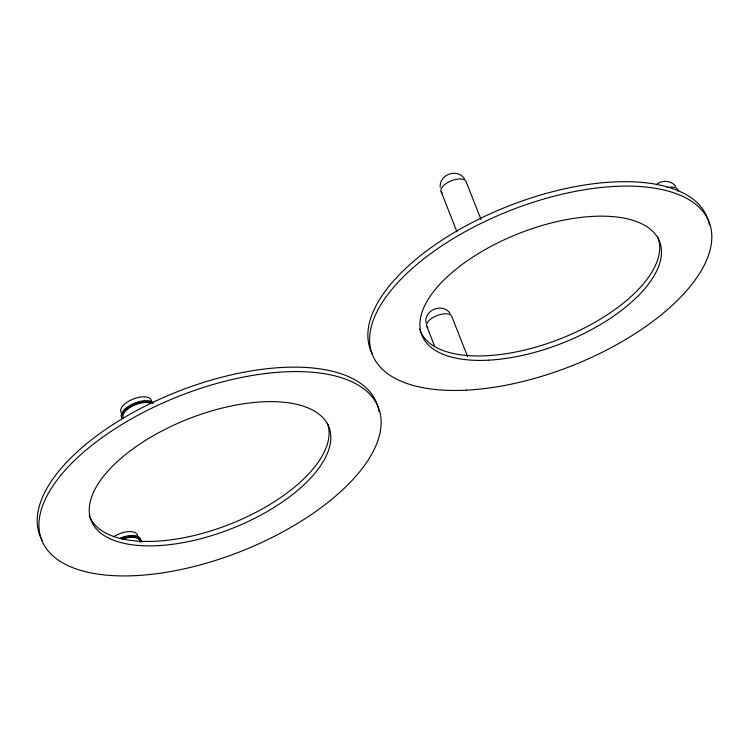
<?xml version="1.0" encoding="UTF-8"?>
<svg xmlns="http://www.w3.org/2000/svg" width="749" height="749" viewBox="0 0 749 749"><rect width="100%" height="100%" fill="white"/><g stroke="black" fill="none" stroke-linecap="round" stroke-linejoin="round"><path stroke-width="1.12" d="M440.215 187.053C439.148 174.395 457.545 167.963 464.483 178.786M656.536 184.526C662.088 179.741 671.479 180.415 675.795 186.464M450.074 313.344C442.799 302.549 423.85 309.805 426.003 322.819M481.008 219.494L466.037 181.483A13.445 6.207 -21.5 0 0 449.391 181.623A13.445 6.207 -21.5 0 0 442.247 192.924M441.142 191.632L456.974 231.816M467.554 356.477L451.731 316.275A13.445 6.207 -21.5 0 0 435.085 316.424A13.445 6.207 -21.5 0 0 427.941 327.716M426.846 326.433L434.542 345.991M657.631 236.618A127.723 58.974 -21.5 0 1 559.241 339.231A127.723 58.974 -21.5 0 1 419.534 328.989M372.45 354.127A180.93 83.542 -21.5 0 1 511.661 204.823A180.93 83.542 -21.5 0 1 709.397 224.925M667.153 187.643A13.445 6.207 -21.5 0 1 678.032 191.238M42.309 540.572A180.93 83.542 -21.5 0 1 180.986 390.295A180.93 83.542 -21.5 0 1 378.91 411.491M327.36 423.119A127.723 58.974 -21.5 0 1 228.576 524.712A127.723 58.974 -21.5 0 1 89.215 515.509M120.898 412.203A16.347 7.546 -21.5 0 1 134.876 398.421A16.347 7.546 -21.5 0 1 151.476 401.839M124.914 410.143A16.347 7.546 -21.5 0 1 126.122 408.945M135.681 403.383A16.347 7.546 -21.5 0 1 138.715 402.41M121.469 417.315A17.695 8.173 -21.5 0 1 132.32 404.142A17.695 8.173 -21.5 0 1 152.787 402.26M121.909 418.429A17.695 8.173 -21.5 0 1 132.751 405.256A17.695 8.173 -21.5 0 1 153.217 403.365M123.154 417.923A16.347 7.546 -21.5 0 1 131.309 406.716A16.347 7.546 -21.5 0 1 149.809 402.962M113.389 536.836A16.347 7.546 -21.5 0 1 129.708 531.584A16.347 7.546 -21.5 0 1 137.544 536.63M120.495 537.988A17.695 8.173 -21.5 0 1 140.634 540.89M122.012 538.681A17.695 8.173 -21.5 0 1 141.065 541.995M121.75 538.166A16.347 7.546 -21.5 0 1 124.783 537.192M122.19 539.28A16.347 7.546 -21.5 0 1 139.801 542.342M488.348 360.185A127.723 58.974 -21.5 0 0 661.152 247.46A127.723 58.974 -21.5 0 0 472.628 257.188A127.723 58.974 -21.5 0 0 488.348 360.185M466.533 390.145A180.93 83.542 -21.5 0 0 711.335 230.458A180.93 83.542 -21.5 0 0 444.269 244.24A180.93 83.542 -21.5 0 0 466.533 390.145M135.859 575.616A180.93 83.542 -21.5 0 0 380.661 415.929A180.93 83.542 -21.5 0 0 113.595 429.711A180.93 83.542 -21.5 0 0 135.859 575.616M157.674 545.665A127.723 58.974 -21.5 0 0 330.478 432.941A127.723 58.974 -21.5 0 0 141.954 442.668A127.723 58.974 -21.5 0 0 157.674 545.665"/></g></svg>
